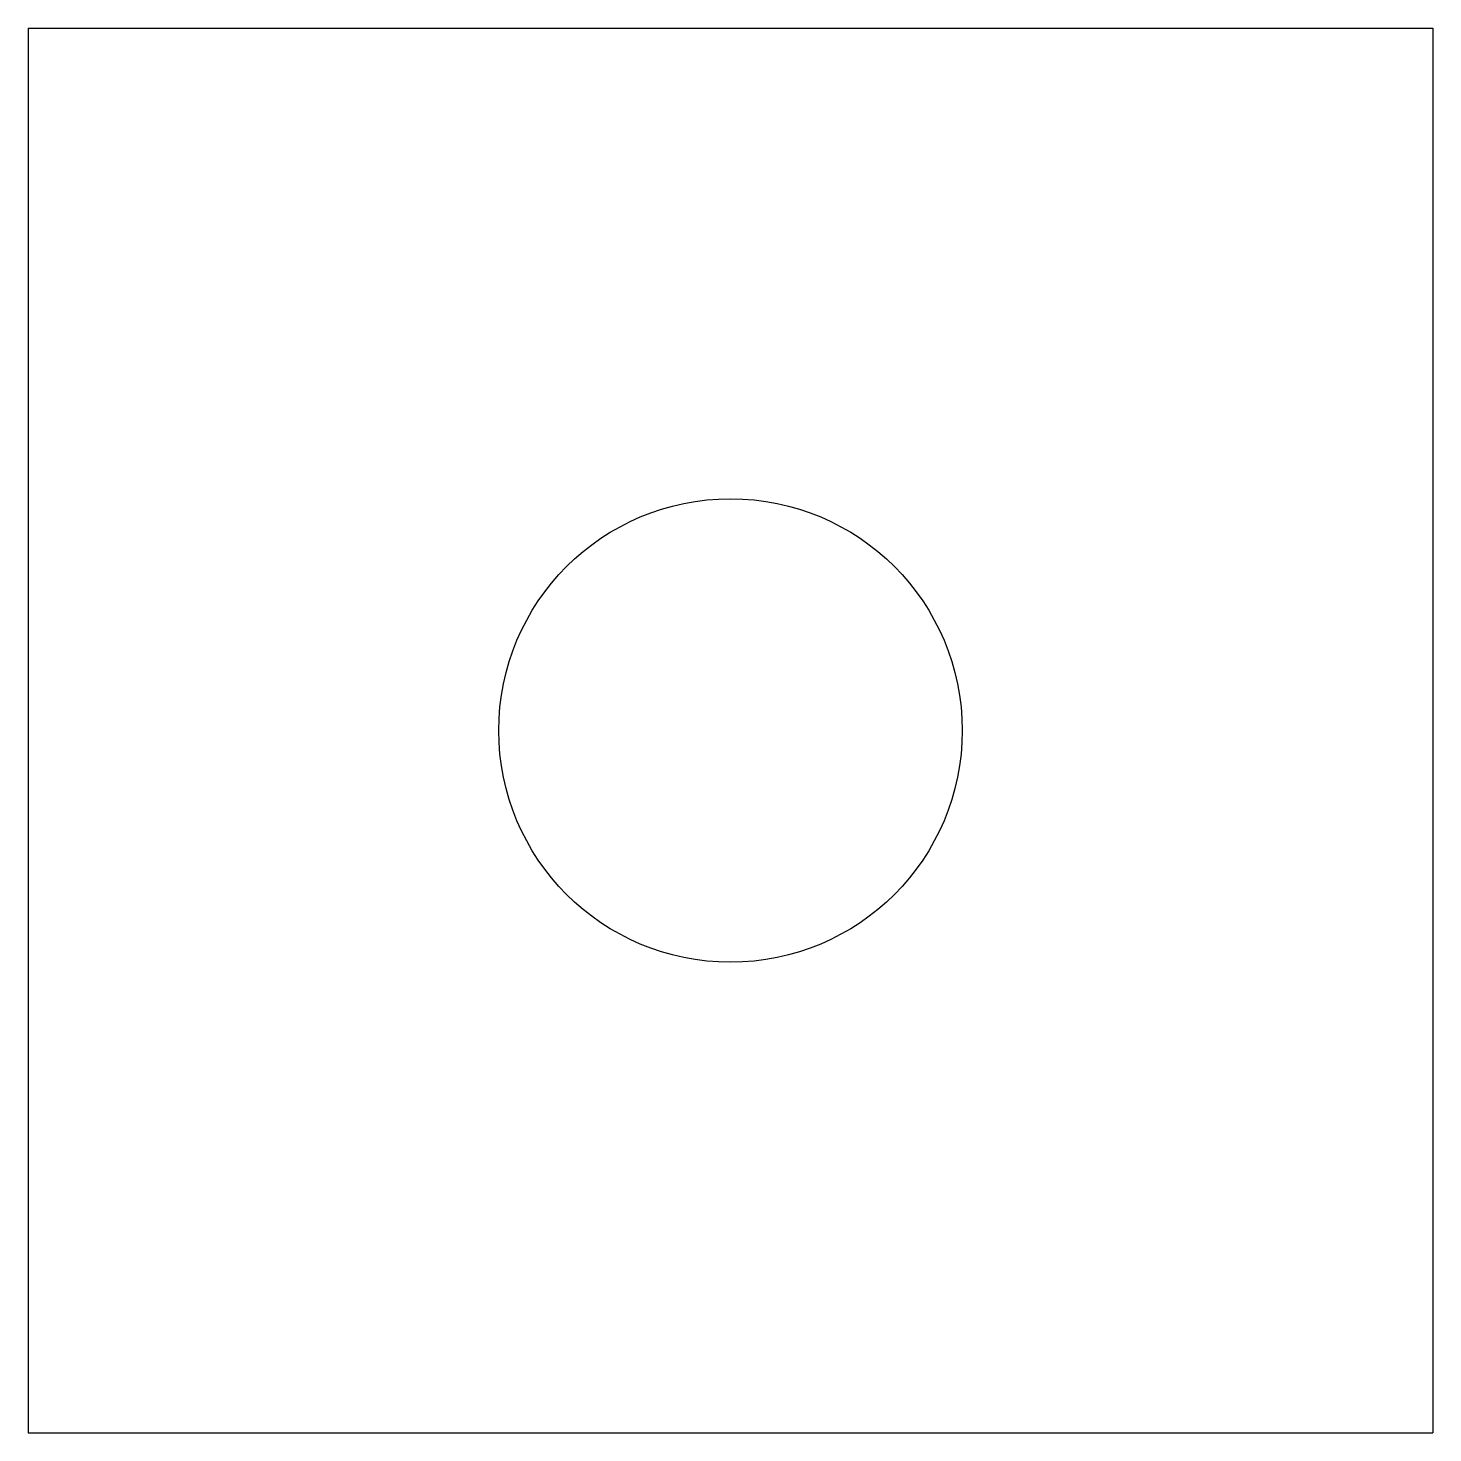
# Model space of a CAD drawing. Header units: millimetres. Extents: x 0 to 20, y 0 to 20.
import ezdxf

# ---------------------------------------------------------------- set-up
doc = ezdxf.new("R2010")
doc.units = ezdxf.units.MM

msp = doc.modelspace()

# ---------------------------------------------------------------- linework, layer by layer
for p, q in [((0, 20, 6.825), (20, 20, 6.825)), ((0, 20, 6.825), (0, 0, 6.825)), ((20, 20, 6.825), (20, 0, 6.825)), ((0, 0, 6.825), (20, 0, 6.825))]:
    msp.add_line(p, q)
msp.add_circle((10, 10, 6.825), 3.3)

doc.saveas('drawing.dxf')
